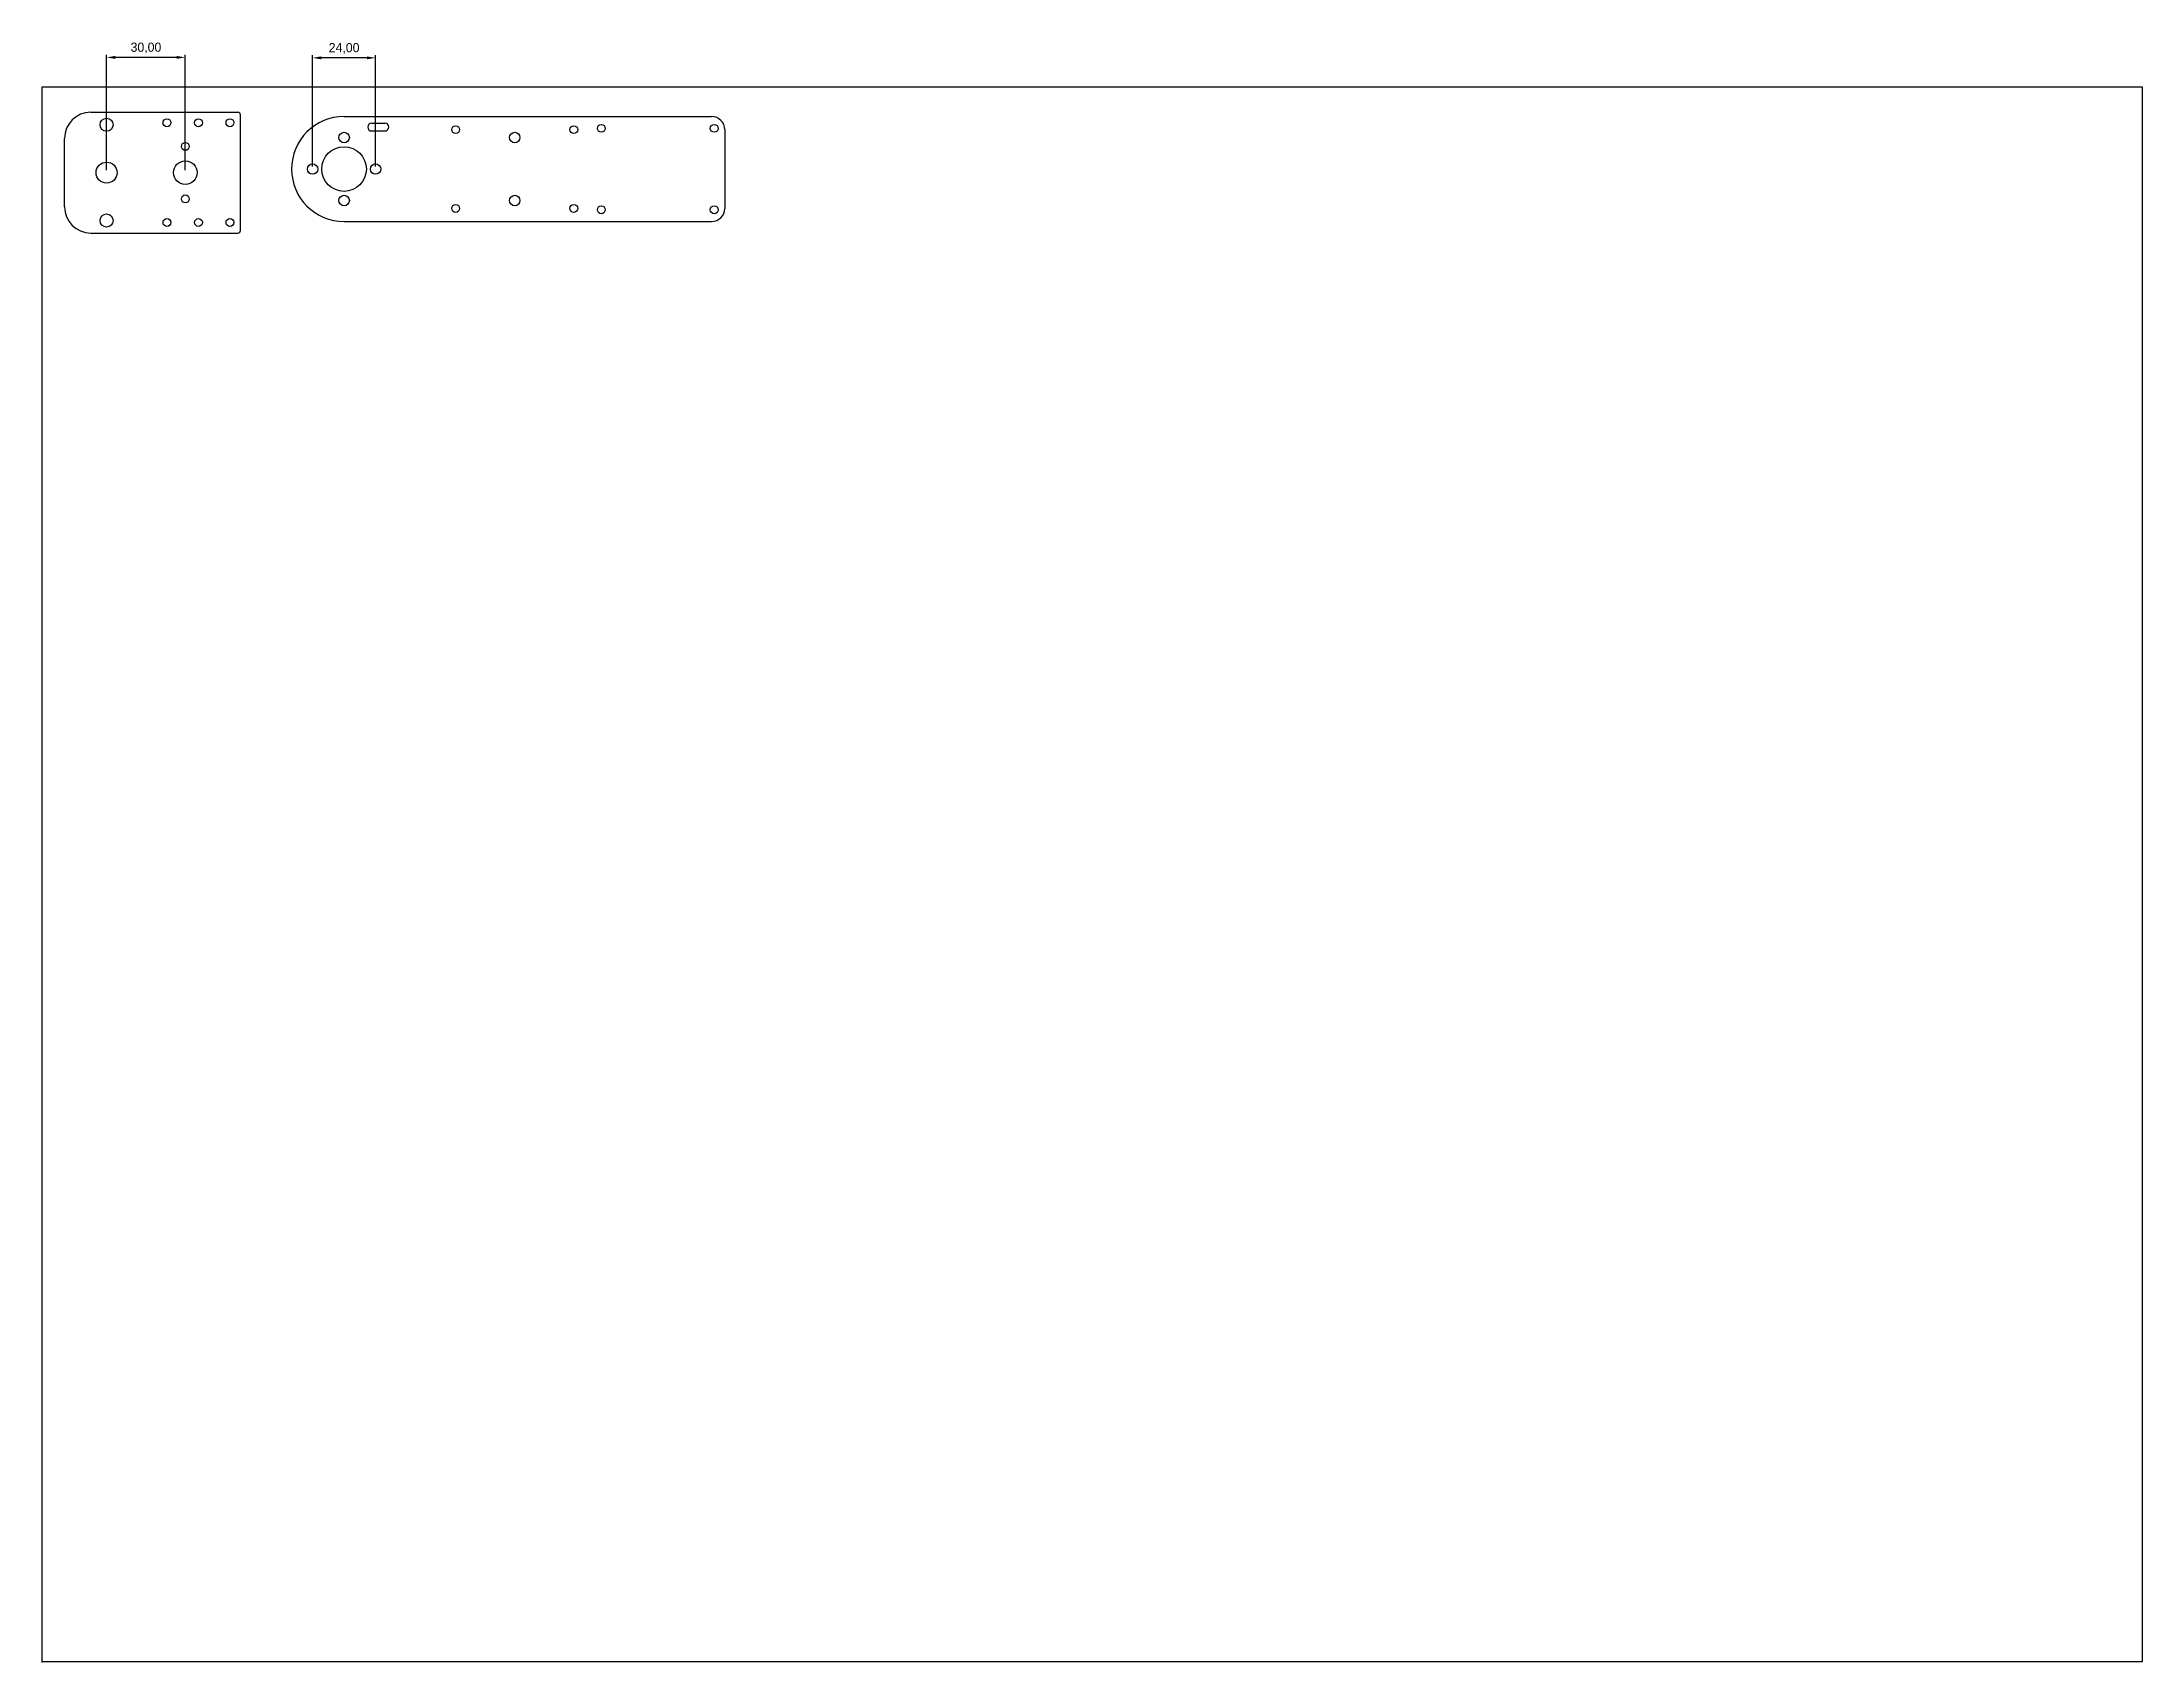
# Model space of a CAD drawing. Header units: millimetres. Extents: x 0 to 800, y 0 to 617.
import ezdxf

# ---------------------------------------------------------------- set-up
doc = ezdxf.new("R2010")
doc.units = ezdxf.units.MM
doc.header["$PDSIZE"] = -1
doc.dimstyles.new('ISO-25', dxfattribs={"dimtxt": 2.5, "dimasz": 2.5, "dimexe": 1.25, "dimexo": 0.625, "dimtad": 1, "dimtxsty": 'Standard', "dimcen": 2.5, "dimadec": 0, "dimazin": 0, "dimtfac": 1, "dimtmove": 0, "dimatfit": 3, "dimfxl": 1, "dimarcsym": 0})

# ---------------------------------------------------------------- blocks, each defined once
blk = doc.blocks.new('*D25')
at = {"color": 0, "lineweight": -2, "transparency": 16777216}
for p, q in [((24.6, 568.27), (24.6, 612.16)), ((51.3, 611.16), (27.9, 611.16)), ((54.6, 568.27), (54.6, 612.16))]:
    blk.add_line(p, q, dxfattribs=at)
at = {"color": 0, "transparency": 16777216}
for points in [[(27.9, 611.71), (27.9, 610.61), (24.6, 611.16)], [(51.3, 611.71), (51.3, 610.61), (54.6, 611.16)]]:
    blk.add_solid(points, dxfattribs=at)
at = {"layer": 'Defpoints', "color": 0, "transparency": 16777216}
for p in [(24.6, 611.16), (24.6, 567.27), (54.6, 567.27)]:
    blk.add_point(p, dxfattribs=at)
at = {"color": 0, "transparency": 16777216, "insert": (39.6, 614.73), "char_height": 3.5, "attachment_point": 5}
blk.add_mtext('30,00', dxfattribs=at)
blk = doc.blocks.new('*D26')
at = {"color": 0, "lineweight": -2, "transparency": 16777216}
for p, q in [((103.09, 569.64), (103.09, 611.99)), ((123.79, 610.99), (106.39, 610.99)), ((127.09, 569.64), (127.09, 611.99))]:
    blk.add_line(p, q, dxfattribs=at)
at = {"color": 0, "transparency": 16777216}
for points in [[(106.39, 611.54), (106.39, 610.44), (103.09, 610.99)], [(123.79, 611.54), (123.79, 610.44), (127.09, 610.99)]]:
    blk.add_solid(points, dxfattribs=at)
at = {"layer": 'Defpoints', "color": 0, "transparency": 16777216}
for p in [(103.09, 610.99), (103.09, 568.64), (127.09, 568.64)]:
    blk.add_point(p, dxfattribs=at)
at = {"color": 0, "transparency": 16777216, "insert": (115.09, 614.56), "char_height": 3.5, "attachment_point": 5}
blk.add_mtext('24,00', dxfattribs=at)

msp = doc.modelspace()

# ---------------------------------------------------------------- linework, layer by layer
at = {"color": 7, "linetype": 'Continuous', "lineweight": 25}
for p, q in [((18.601, 590.269), (74.601, 590.269)), ((75.601, 545.269), (75.601, 589.269)), ((115.088, 588.639), (255.088, 588.639)), ((125.607, 586.139), (130.607, 586.139)), ((8.601, 554.269), (8.601, 580.269)), ((125.607, 583.139), (130.607, 583.139)), ((260.088, 583.639), (260.088, 553.639)), ((18.601, 544.269), (74.601, 544.269)), ((115.088, 548.639), (255.088, 548.639))]:
    msp.add_line(p, q, dxfattribs=at)
msp.add_lwpolyline([(0, 600), (800, 600), (800, 0), (0, 0)], close=True)
for centre, radius in [((24.601, 585.519), 2.5), ((180.088, 580.639), 2), ((180.088, 556.639), 2), ((24.601, 549.019), 2.5)]:
    msp.add_circle(centre, radius, dxfattribs=at)
for centre, radius in [((47.601, 586.269), 1.5), ((59.601, 586.269), 1.5), ((71.601, 586.269), 1.5), ((157.588, 583.639), 1.5), ((202.588, 583.639), 1.5), ((213.088, 584.139), 1.5), ((256.088, 584.139), 1.5), ((54.601, 577.269), 1.5), ((115.088, 568.639), 8.5), ((115.088, 580.639), 2), ((24.601, 567.269), 4), ((54.601, 567.269), 4.5), ((103.088, 568.639), 2), ((127.088, 568.639), 2), ((54.601, 557.269), 1.5), ((115.088, 556.639), 2), ((157.588, 553.639), 1.5), ((202.588, 553.639), 1.5), ((213.088, 553.139), 1.5), ((256.088, 553.139), 1.5), ((47.601, 548.269), 1.5), ((59.601, 548.269), 1.5), ((71.601, 548.269), 1.5)]:
    msp.add_circle(centre, radius)
for centre, radius, start, end in [((18.601, 580.269), 10, 90, 180), ((74.601, 589.269), 1, 0, 90), ((115.088, 568.639), 20, 90, 270), ((125.607, 584.639), 1.5, 90, 270), ((130.607, 584.639), 1.5, 270, 90), ((255.088, 583.639), 5, 0, 90), ((18.601, 554.269), 10, 180, 270), ((255.088, 553.639), 5, 270, 0), ((74.601, 545.269), 1, 270, 0)]:
    msp.add_arc(centre, radius, start, end, dxfattribs=at)
msp.add_point((0, 0))

# ---------------------------------------------------------------- dimensions: what is measured, and where the dimension line sits
for base, p1, p2, picture, middle in [((24.601, 611.165), (54.601, 567.269), (24.601, 567.269), '*D25', (39.601, 614.73)), ((103.088, 610.991), (127.088, 568.639), (103.088, 568.639), '*D26', (115.088, 614.557))]:
    dim = msp.add_linear_dim(base=base, p1=p1, p2=p2, dimstyle='ISO-25', override={"dimtxt": 3.5, "dimasz": 3.302, "dimexe": 1, "dimexo": 1, "dimgap": 1.524, "dimtih": 1, "dimtoh": 1, "dimzin": 1, "dimadec": 2, "dimtzin": 1})
    dim.commit()
    dim.dimension.update_dxf_attribs({"geometry": picture, "text_midpoint": middle})

doc.saveas('drawing.dxf')
